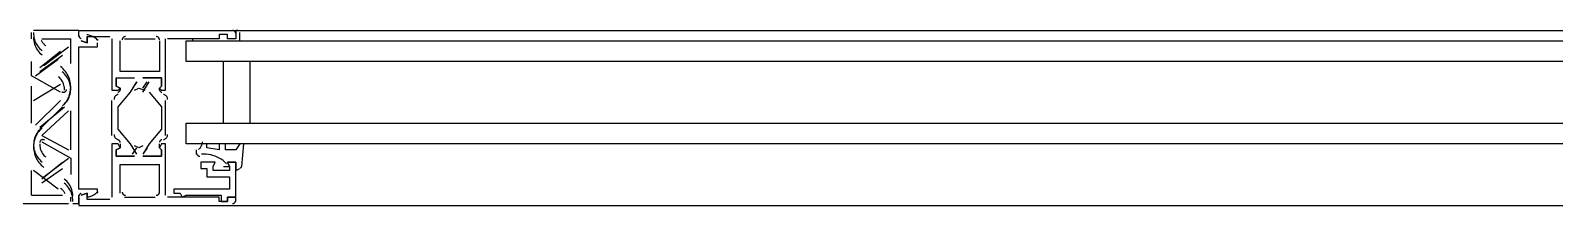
# Model space of a CAD drawing. Header units: millimetres. Extents: x 7649 to 34105, y 3983 to 25377.
# Drawn here: x 31140 to 31530.9, y 20700.6 to 20745.6 of the extents above; entities that cross this region are included whole.
import ezdxf

# ---------------------------------------------------------------- set-up
doc = ezdxf.new("R2010")
doc.units = ezdxf.units.MM

msp = doc.modelspace()

# ---------------------------------------------------------------- linework, layer by layer
at = {"layer": 'GEOMETRY', "color": 7}
for p, q in [((31140.22361, 20743.50972), (31140.22361, 20745.09722)), ((31152.39444, 20745.62639), (31140.75278, 20745.62639)), ((31140.75278, 20743.77431), (31140.76964, 20743.34144)), ((31140.75854, 20745.08559), (31140.75643, 20744.63037)), ((31140.75643, 20744.63037), (31140.79113, 20744.18032)), ((31140.79113, 20744.18032), (31140.86171, 20743.73743)), ((31140.86171, 20743.73743), (31140.96724, 20743.30366)), ((31142.86944, 20743.50972), (31150.27778, 20743.50972)), ((31150.27778, 20737.15972), (31150.27778, 20743.50972)), ((31152.39444, 20744.03889), (31152.39444, 20745.62639)), ((31152.39444, 20744.03889), (31152.39444, 20745.62639)), ((31152.39444, 20745.62639), (31191.55278, 20745.62639)), ((31152.39444, 20744.30347), (31152.39939, 20744.2147)), ((31152.39444, 20744.30347), (31152.39939, 20744.2147)), ((31152.39939, 20744.2147), (31152.41392, 20744.1284)), ((31152.39939, 20744.2147), (31152.41392, 20744.1284)), ((31152.41392, 20744.1284), (31152.43757, 20744.0452)), ((31152.41392, 20744.1284), (31152.43757, 20744.0452)), ((31152.43757, 20744.0452), (31152.46985, 20743.9657)), ((31152.43757, 20744.0452), (31152.46985, 20743.9657)), ((31152.46985, 20743.9657), (31152.51031, 20743.89052)), ((31152.46985, 20743.9657), (31152.51031, 20743.89052)), ((31152.51031, 20743.89052), (31152.55846, 20743.82028)), ((31152.51031, 20743.89052), (31152.55846, 20743.82028)), ((31152.55846, 20743.82028), (31152.61385, 20743.75558)), ((31152.55846, 20743.82028), (31152.61385, 20743.75558)), ((31152.61385, 20743.75558), (31152.67599, 20743.69704)), ((31152.61385, 20743.75558), (31152.67599, 20743.69704)), ((31152.67599, 20743.69704), (31152.74442, 20743.64528)), ((31152.67599, 20743.69704), (31152.74442, 20743.64528)), ((31152.74442, 20743.64528), (31152.81867, 20743.60091)), ((31152.74442, 20743.64528), (31152.81867, 20743.60091)), ((31152.81867, 20743.60091), (31152.89826, 20743.56453)), ((31152.81867, 20743.60091), (31152.89826, 20743.56453)), ((31152.89826, 20743.56453), (31152.98273, 20743.53677)), ((31152.89826, 20743.56453), (31152.98273, 20743.53677)), ((31154.6666, 20744.47763), (31154.39152, 20744.52265)), ((31154.51111, 20742.45139), (31154.51111, 20744.03889)), ((31154.51111, 20744.03889), (31160.33194, 20744.03889)), ((31154.51111, 20744.03889), (31154.51111, 20742.45139)), ((31154.93772, 20744.41769), (31154.6666, 20744.47763)), ((31155.20432, 20744.34312), (31154.93772, 20744.41769)), ((31155.46583, 20744.2542), (31155.20432, 20744.34312)), ((31155.7217, 20744.1512), (31155.46583, 20744.2542)), ((31155.97135, 20744.03442), (31155.7217, 20744.1512)), ((31156.21423, 20743.90414), (31155.97135, 20744.03442)), ((31156.44977, 20743.76063), (31156.21423, 20743.90414)), ((31156.67741, 20743.60419), (31156.44977, 20743.76063)), ((31156.89659, 20743.43509), (31156.67741, 20743.60419)), ((31160.86111, 20743.50972), (31160.86111, 20730.28056)), ((31163.56932, 20743.5541), (31163.5353, 20743.45615)), ((31163.61531, 20743.64576), (31163.56932, 20743.5541)), ((31163.67233, 20743.73018), (31163.61531, 20743.64576)), ((31163.73943, 20743.80641), (31163.67233, 20743.73018)), ((31163.81566, 20743.8735), (31163.73943, 20743.80641)), ((31163.90007, 20743.93052), (31163.81566, 20743.8735)), ((31163.99173, 20743.97651), (31163.90007, 20743.93052)), ((31164.08968, 20744.01054), (31163.99173, 20743.97651)), ((31164.03611, 20743.50972), (31171.97361, 20743.50972)), ((31164.19299, 20744.03164), (31164.08968, 20744.01054)), ((31164.30069, 20744.03889), (31164.19299, 20744.03164)), ((31172.3459, 20744.03164), (31172.23819, 20744.03889)), ((31172.44921, 20744.01054), (31172.3459, 20744.03164)), ((31172.54716, 20743.97651), (31172.44921, 20744.01054)), ((31172.63882, 20743.93052), (31172.54716, 20743.97651)), ((31172.72323, 20743.8735), (31172.63882, 20743.93052)), ((31172.79946, 20743.80641), (31172.72323, 20743.8735)), ((31172.86656, 20743.73018), (31172.79946, 20743.80641)), ((31172.92357, 20743.64576), (31172.86656, 20743.73018)), ((31172.96957, 20743.5541), (31172.92357, 20743.64576)), ((31173.00359, 20743.45615), (31172.96957, 20743.5541)), ((31174.61944, 20730.28056), (31174.61944, 20743.50972)), ((31188.37778, 20743.50972), (31175.14861, 20743.50972)), ((31181.49861, 20743.50972), (31181.49861, 20742.98056)), ((31188.37778, 20743.50972), (31181.49861, 20743.50972)), ((31190.49444, 20744.56806), (31188.37778, 20744.56806)), ((31188.37778, 20744.56806), (31188.37778, 20743.50972)), ((31190.49444, 20744.56806), (31188.37778, 20744.56806)), ((31188.37778, 20744.56806), (31188.37778, 20743.50972)), ((31190.49444, 20743.50972), (31190.49444, 20744.56806)), ((31190.49444, 20743.50972), (31190.49444, 20744.56806)), ((31192.61111, 20743.50972), (31190.49444, 20743.50972)), ((31192.61111, 20743.50972), (31190.49444, 20743.50972)), ((31191.55278, 20745.62639), (31869.94444, 20745.62639)), ((31191.92507, 20745.61914), (31191.81736, 20745.62639)), ((31192.02837, 20745.59804), (31191.92507, 20745.61914)), ((31192.12633, 20745.56401), (31192.02837, 20745.59804)), ((31192.21798, 20745.51802), (31192.12633, 20745.56401)), ((31192.3024, 20745.461), (31192.21798, 20745.51802)), ((31192.37863, 20745.39391), (31192.3024, 20745.461)), ((31192.44572, 20745.31768), (31192.37863, 20745.39391)), ((31192.50274, 20745.23326), (31192.44572, 20745.31768)), ((31192.54873, 20745.1416), (31192.50274, 20745.23326)), ((31192.58276, 20745.04365), (31192.54873, 20745.1416)), ((31192.60387, 20744.94035), (31192.58276, 20745.04365)), ((31192.61111, 20744.83264), (31192.60387, 20744.94035)), ((31193.14028, 20745.62639), (31192.61111, 20745.62639)), ((31192.61111, 20745.62639), (31192.61111, 20743.50972)), ((31192.61111, 20745.62639), (31869.41528, 20745.62639)), ((31192.61111, 20744.56806), (31192.61111, 20743.50972)), ((31193.66944, 20742.98056), (31193.66944, 20745.09722)), ((31140.76964, 20743.34144), (31140.81965, 20742.91446)), ((31140.81965, 20742.91446), (31140.90198, 20742.49508)), ((31140.90198, 20742.49508), (31141.01577, 20742.085)), ((31140.96724, 20743.30366), (31141.10679, 20742.88102)), ((31141.01577, 20742.085), (31141.16018, 20741.6859)), ((31141.10679, 20742.88102), (31141.27942, 20742.47149)), ((31141.16018, 20741.6859), (31141.33437, 20741.2995)), ((31141.27942, 20742.47149), (31141.48421, 20742.07705)), ((31141.33437, 20741.2995), (31141.53748, 20740.92748)), ((31141.48421, 20742.07705), (31141.72022, 20741.6997)), ((31141.53748, 20740.92748), (31141.76868, 20740.57156)), ((31141.72022, 20741.6997), (31141.98652, 20741.34141)), ((31141.76868, 20740.57156), (31142.02711, 20740.23343)), ((31141.98652, 20741.34141), (31142.28217, 20741.00417)), ((31142.02711, 20740.23343), (31142.31194, 20739.91479)), ((31142.28217, 20741.00417), (31142.60625, 20740.68997)), ((31142.31194, 20739.91479), (31142.62231, 20739.61734)), ((31142.34028, 20736.10139), (31147.63194, 20740.33472)), ((31142.60625, 20740.68997), (31142.95782, 20740.40079)), ((31142.62231, 20739.61734), (31142.95739, 20739.34278)), ((31142.73709, 20743.10283), (31142.80819, 20742.96311)), ((31142.80819, 20742.96311), (31142.8846, 20742.82657)), ((31142.8846, 20742.82657), (31142.96621, 20742.69335)), ((31142.96621, 20742.69335), (31143.05289, 20742.5636)), ((31143.05289, 20742.5636), (31143.14453, 20742.43745)), ((31143.14453, 20742.43745), (31143.24102, 20742.31504)), ((31143.24102, 20742.31504), (31143.34224, 20742.19651)), ((31143.34224, 20742.19651), (31143.44808, 20742.08201)), ((31143.39861, 20736.63056), (31149.74861, 20741.39306)), ((31143.44808, 20742.08201), (31143.55842, 20741.97167)), ((31143.55842, 20741.97167), (31143.67315, 20741.86563)), ((31143.67315, 20741.86563), (31143.79215, 20741.76404)), ((31143.79215, 20741.76404), (31143.91531, 20741.66703)), ((31152.39444, 20704.88056), (31152.39444, 20741.39306)), ((31152.39444, 20741.39306), (31157.15694, 20741.39306)), ((31152.92361, 20742.98056), (31154.51111, 20742.45139)), ((31154.51111, 20742.45139), (31152.92361, 20742.98056)), ((31157.10675, 20743.25361), (31156.89659, 20743.43509)), ((31157.30731, 20743.06004), (31157.10675, 20743.25361)), ((31157.15694, 20741.39306), (31157.15694, 20742.45139)), ((31162.97778, 20735.04306), (31162.97778, 20742.98056)), ((31163.51419, 20743.35285), (31163.50694, 20743.24514)), ((31163.5353, 20743.45615), (31163.51419, 20743.35285)), ((31173.0247, 20743.35285), (31173.00359, 20743.45615)), ((31173.03194, 20743.24514), (31173.0247, 20743.35285)), ((31173.03194, 20742.98056), (31173.03194, 20735.04306)), ((31181.49861, 20742.98056), (31193.66944, 20742.98056)), ((31140.22361, 20733.98472), (31140.22361, 20737.68889)), ((31141.28194, 20733.98472), (31147.10278, 20738.21806)), ((31142.34028, 20735.04306), (31148.16111, 20739.27639)), ((31147.99985, 20736.06893), (31147.65274, 20736.35031)), ((31148.32537, 20735.76656), (31147.99985, 20736.06893)), ((31148.62854, 20735.44448), (31148.32537, 20735.76656)), ((31189.43611, 20721.81389), (31189.43611, 20737.68889)), ((31196.31528, 20721.81389), (31196.31528, 20737.68889)), ((31147.63194, 20729.75139), (31140.22361, 20733.98472)), ((31140.75278, 20727.63472), (31147.63194, 20731.86806)), ((31147.37279, 20733.49845), (31147.11556, 20733.71051)), ((31147.60929, 20733.2677), (31147.37279, 20733.49845)), ((31147.82436, 20733.01979), (31147.60929, 20733.2677)), ((31148.01731, 20732.75627), (31147.82436, 20733.01979)), ((31148.18744, 20732.47866), (31148.01731, 20732.75627)), ((31148.38978, 20734.71839), (31148.07317, 20734.97667)), ((31148.33405, 20732.1885), (31148.18744, 20732.47866)), ((31148.45645, 20731.88732), (31148.33405, 20732.1885)), ((31148.68462, 20734.43953), (31148.38978, 20734.71839)), ((31148.55392, 20731.57666), (31148.45645, 20731.88732)), ((31148.90863, 20735.10399), (31148.62854, 20735.44448)), ((31148.95692, 20734.1415), (31148.68462, 20734.43953)), ((31149.1649, 20734.74637), (31148.90863, 20735.10399)), ((31149.20596, 20733.8257), (31148.95692, 20734.1415)), ((31149.39661, 20734.3729), (31149.1649, 20734.74637)), ((31149.43097, 20733.49355), (31149.20596, 20733.8257)), ((31149.60301, 20733.98487), (31149.39661, 20734.3729)), ((31149.63121, 20733.14647), (31149.43097, 20733.49355)), ((31149.78337, 20733.58358), (31149.60301, 20733.98487)), ((31149.80593, 20732.78586), (31149.63121, 20733.14647)), ((31149.93695, 20733.1703), (31149.78337, 20733.58358)), ((31149.95438, 20732.41315), (31149.80593, 20732.78586)), ((31150.063, 20732.74632), (31149.93695, 20733.1703)), ((31150.07581, 20732.02974), (31149.95438, 20732.41315)), ((31150.16079, 20732.31293), (31150.063, 20732.74632)), ((31150.16947, 20731.63705), (31150.07581, 20732.02974)), ((31150.22958, 20731.87141), (31150.16079, 20732.31293)), ((31150.2443, 20731.73893), (31150.22958, 20731.87141)), ((31161.91944, 20733.45556), (31161.91944, 20731.33889)), ((31161.91944, 20731.33889), (31161.91944, 20733.45556)), ((31161.91944, 20733.45556), (31166.68194, 20733.45556)), ((31161.91944, 20733.45556), (31166.68194, 20733.45556)), ((31173.03194, 20735.04306), (31162.97778, 20735.04306)), ((31165.62361, 20729.75139), (31167.21111, 20732.39722)), ((31167.21111, 20732.39722), (31166.15278, 20730.80972)), ((31173.56111, 20733.45556), (31168.79861, 20733.45556)), ((31168.79861, 20733.45556), (31173.56111, 20733.45556)), ((31168.79861, 20729.75139), (31170.38611, 20732.39722)), ((31168.79861, 20730.80972), (31169.85694, 20732.39722)), ((31173.56111, 20731.33889), (31173.56111, 20733.45556)), ((31173.56111, 20733.45556), (31173.56111, 20731.33889)), ((31140.22361, 20721.81389), (31140.22361, 20731.33889)), ((31148.02884, 20729.85772), (31148.08917, 20729.82625)), ((31148.08917, 20729.82625), (31148.15139, 20729.80028)), ((31148.15139, 20729.80028), (31148.21513, 20729.77981)), ((31148.21513, 20729.77981), (31148.28004, 20729.76486)), ((31148.28004, 20729.76486), (31148.34576, 20729.75542)), ((31148.34576, 20729.75542), (31148.41194, 20729.75151)), ((31148.41194, 20729.75151), (31148.47821, 20729.75313)), ((31148.47821, 20729.75313), (31148.54422, 20729.76028)), ((31148.54422, 20729.76028), (31148.60961, 20729.77298)), ((31148.62579, 20731.25805), (31148.55392, 20731.57666)), ((31148.60961, 20729.77298), (31148.67402, 20729.79122)), ((31148.67134, 20730.93303), (31148.62579, 20731.25805)), ((31148.68988, 20730.60313), (31148.67134, 20730.93303)), ((31148.67402, 20729.79122), (31148.7371, 20729.81502)), ((31148.68072, 20730.26988), (31148.68988, 20730.60313)), ((31148.7371, 20729.81502), (31148.79849, 20729.84438)), ((31148.79849, 20729.84438), (31148.85714, 20729.87888)), ((31148.85714, 20729.87888), (31148.91213, 20729.91789)), ((31148.91213, 20729.91789), (31148.96325, 20729.96111)), ((31148.96325, 20729.96111), (31149.01033, 20730.00824)), ((31149.01033, 20730.00824), (31149.05315, 20730.05898)), ((31149.05315, 20730.05898), (31149.09152, 20730.11304)), ((31149.09152, 20730.11304), (31149.12526, 20730.1701)), ((31149.12526, 20730.1701), (31149.15416, 20730.22988)), ((31149.15416, 20730.22988), (31149.17804, 20730.29206)), ((31149.17804, 20730.29206), (31149.19668, 20730.35636)), ((31149.19668, 20730.35636), (31149.20992, 20730.42247)), ((31149.20992, 20730.42247), (31149.21753, 20730.49008)), ((31149.37401, 20727.73673), (31149.55804, 20728.07372)), ((31149.51779, 20727.74014), (31149.70768, 20728.09354)), ((31149.55804, 20728.07372), (31149.72222, 20728.42082)), ((31149.70768, 20728.09354), (31149.87139, 20728.45928)), ((31149.72222, 20728.42082), (31149.86609, 20728.77714)), ((31149.86609, 20728.77714), (31149.98921, 20729.14182)), ((31149.87139, 20728.45928), (31150.00834, 20728.83585)), ((31149.98921, 20729.14182), (31150.09112, 20729.51398)), ((31150.00834, 20728.83585), (31150.11791, 20729.22179)), ((31150.09112, 20729.51398), (31150.1714, 20729.89273)), ((31150.11791, 20729.22179), (31150.19951, 20729.6156)), ((31150.23462, 20731.23649), (31150.16947, 20731.63705)), ((31150.1714, 20729.89273), (31150.22958, 20730.2772)), ((31150.19951, 20729.6156), (31150.25255, 20730.01581)), ((31150.22958, 20730.2772), (31150.2443, 20730.40968)), ((31150.2705, 20730.82948), (31150.23462, 20731.23649)), ((31150.25635, 20731.60625), (31150.2443, 20731.73893)), ((31150.2443, 20730.40968), (31150.25635, 20730.54236)), ((31150.25255, 20730.01581), (31150.27641, 20730.42093)), ((31150.26573, 20731.47341), (31150.25635, 20731.60625)), ((31150.25635, 20730.54236), (31150.26573, 20730.67521)), ((31150.27242, 20731.34044), (31150.26573, 20731.47341)), ((31150.26573, 20730.67521), (31150.27242, 20730.80817)), ((31150.27641, 20730.42093), (31150.2705, 20730.82948)), ((31150.27644, 20731.20739), (31150.27242, 20731.34044)), ((31150.27242, 20730.80817), (31150.27644, 20730.94122)), ((31150.27778, 20731.07431), (31150.27644, 20731.20739)), ((31150.27644, 20730.94122), (31150.27778, 20731.07431)), ((31160.86111, 20730.28056), (31162.44861, 20730.28056)), ((31161.39962, 20728.0569), (31161.39028, 20727.89931)), ((31161.427, 20728.20951), (31161.39962, 20728.0569)), ((31161.47141, 20728.35595), (31161.427, 20728.20951)), ((31161.53188, 20728.49503), (31161.47141, 20728.35595)), ((31161.60742, 20728.62556), (31161.53188, 20728.49503)), ((31161.69703, 20728.74638), (31161.60742, 20728.62556)), ((31161.79974, 20728.85627), (31161.69703, 20728.74638)), ((31161.91454, 20728.95408), (31161.79974, 20728.85627)), ((31162.04047, 20729.0386), (31161.91454, 20728.95408)), ((31161.91944, 20731.33889), (31162.97778, 20730.80972)), ((31162.97778, 20730.80972), (31161.91944, 20731.33889)), ((31162.17651, 20729.10865), (31162.04047, 20729.0386)), ((31162.3217, 20729.16305), (31162.17651, 20729.10865)), ((31162.47504, 20729.20061), (31162.3217, 20729.16305)), ((31162.32692, 20729.76436), (31162.40549, 20729.78289)), ((31162.40549, 20729.78289), (31162.48081, 20729.80892)), ((31162.44861, 20730.28056), (31162.97778, 20730.80972)), ((31162.44861, 20726.04722), (31165.62361, 20729.75139)), ((31162.48081, 20729.80892), (31162.55244, 20729.84202)), ((31162.55244, 20729.84202), (31162.61998, 20729.88179)), ((31162.61998, 20729.88179), (31162.68299, 20729.92782)), ((31162.68299, 20729.92782), (31162.74108, 20729.97969)), ((31162.74108, 20729.97969), (31162.79381, 20730.03699)), ((31162.79381, 20730.03699), (31162.84078, 20730.09932)), ((31162.84078, 20730.09932), (31162.88155, 20730.16625)), ((31162.88155, 20730.16625), (31162.91573, 20730.23738)), ((31162.91573, 20730.23738), (31162.94288, 20730.3123)), ((31162.94288, 20730.3123), (31162.96259, 20730.39059)), ((31162.97778, 20730.80972), (31162.97778, 20730.28056)), ((31166.68194, 20730.28056), (31167.74028, 20730.80972)), ((31167.74028, 20730.80972), (31169.32778, 20730.28056)), ((31170.38611, 20729.75139), (31173.56111, 20726.04722)), ((31173.03194, 20730.80972), (31173.56111, 20731.33889)), ((31173.56111, 20731.33889), (31173.03194, 20730.80972)), ((31173.03194, 20730.28056), (31173.03194, 20730.80972)), ((31173.03194, 20730.80972), (31173.56111, 20730.28056)), ((31173.04029, 20730.43033), (31173.05688, 20730.34764)), ((31173.05688, 20730.34764), (31173.08173, 20730.26831)), ((31173.08173, 20730.26831), (31173.11437, 20730.1928)), ((31173.11437, 20730.1928), (31173.15435, 20730.1216)), ((31173.15435, 20730.1216), (31173.2012, 20730.05518)), ((31173.2012, 20730.05518), (31173.25446, 20729.99403)), ((31173.25446, 20729.99403), (31173.31367, 20729.93861)), ((31173.31367, 20729.93861), (31173.37836, 20729.88941)), ((31173.37836, 20729.88941), (31173.44809, 20729.84691)), ((31173.44809, 20729.84691), (31173.52238, 20729.81158)), ((31173.52238, 20729.81158), (31173.60077, 20729.7839)), ((31173.56111, 20730.28056), (31174.61944, 20730.28056)), ((31173.60077, 20729.7839), (31173.6828, 20729.76436)), ((31174.21719, 20729.16305), (31174.06385, 20729.20061)), ((31174.36237, 20729.10865), (31174.21719, 20729.16305)), ((31174.49842, 20729.0386), (31174.36237, 20729.10865)), ((31174.62434, 20728.95408), (31174.49842, 20729.0386)), ((31174.73915, 20728.85627), (31174.62434, 20728.95408)), ((31174.84186, 20728.74638), (31174.73915, 20728.85627)), ((31174.93147, 20728.62556), (31174.84186, 20728.74638)), ((31175.00701, 20728.49503), (31174.93147, 20728.62556)), ((31175.06748, 20728.35595), (31175.00701, 20728.49503)), ((31175.11189, 20728.20951), (31175.06748, 20728.35595)), ((31175.13927, 20728.0569), (31175.11189, 20728.20951)), ((31175.14861, 20727.89931), (31175.13927, 20728.0569)), ((31141.28194, 20721.28472), (31147.63194, 20727.63472)), ((31142.34028, 20720.22639), (31148.16111, 20726.04722)), ((31142.34028, 20720.75556), (31148.69028, 20726.04722)), ((31142.86944, 20718.63889), (31149.74861, 20724.98889)), ((31148.17159, 20726.23415), (31148.44821, 20726.50743)), ((31148.44821, 20726.50743), (31148.70722, 20726.7952)), ((31148.50858, 20726.47941), (31148.79713, 20726.76869)), ((31148.70722, 20726.7952), (31148.94815, 20727.09659)), ((31148.79713, 20726.76869), (31149.06192, 20727.07623)), ((31148.94815, 20727.09659), (31149.17056, 20727.41073)), ((31149.06192, 20727.07623), (31149.30234, 20727.40054)), ((31149.17056, 20727.41073), (31149.37401, 20727.73673)), ((31149.30234, 20727.40054), (31149.51779, 20727.74014)), ((31150.27778, 20714.93472), (31150.27778, 20724.98889)), ((31160.86111, 20718.63889), (31160.86111, 20727.63472)), ((31162.44861, 20720.22639), (31162.44861, 20726.04722)), ((31173.56111, 20726.04722), (31173.56111, 20720.22639)), ((31174.61944, 20718.63889), (31174.61944, 20727.63472)), ((31142.23342, 20720.03409), (31141.96863, 20719.72655)), ((31142.52198, 20720.32337), (31142.23342, 20720.03409)), ((31142.58234, 20720.29535), (31142.32334, 20720.00758)), ((31142.85897, 20720.56863), (31142.58234, 20720.29535)), ((31165.62361, 20716.52222), (31162.44861, 20720.22639)), ((31173.56111, 20720.22639), (31170.38611, 20716.52222)), ((31140.77801, 20716.78697), (31140.75415, 20716.38185)), ((31140.75415, 20716.38185), (31140.76006, 20715.9733)), ((31140.76483, 20716.12757), (31140.75813, 20715.99461)), ((31140.7742, 20716.26042), (31140.76483, 20716.12757)), ((31140.78625, 20716.3931), (31140.7742, 20716.26042)), ((31140.83104, 20717.18718), (31140.77801, 20716.78697)), ((31140.80098, 20716.52558), (31140.78625, 20716.3931)), ((31140.85916, 20716.91005), (31140.80098, 20716.52558)), ((31140.91265, 20717.58099), (31140.83104, 20717.18718)), ((31140.93943, 20717.2888), (31140.85916, 20716.91005)), ((31141.02222, 20717.96693), (31140.91265, 20717.58099)), ((31141.04135, 20717.66095), (31140.93943, 20717.2888)), ((31141.15916, 20718.3435), (31141.02222, 20717.96693)), ((31141.16447, 20718.02563), (31141.04135, 20717.66095)), ((31141.32288, 20718.70923), (31141.15916, 20718.3435)), ((31141.30834, 20718.38196), (31141.16447, 20718.02563)), ((31141.47251, 20718.72906), (31141.30834, 20718.38196)), ((31141.51276, 20719.06264), (31141.32288, 20718.70923)), ((31141.65655, 20719.06605), (31141.47251, 20718.72906)), ((31141.72821, 20719.40224), (31141.51276, 20719.06264)), ((31141.86, 20719.39205), (31141.65655, 20719.06605)), ((31141.96863, 20719.72655), (31141.72821, 20719.40224)), ((31142.08241, 20719.70618), (31141.86, 20719.39205)), ((31142.32334, 20720.00758), (31142.08241, 20719.70618)), ((31142.34983, 20716.5329), (31142.34067, 20716.19965)), ((31142.34067, 20716.19965), (31142.35922, 20715.86975)), ((31142.34981, 20716.90948), (31142.34219, 20716.84186)), ((31142.36304, 20716.97559), (31142.34981, 20716.90948)), ((31142.38169, 20717.03988), (31142.36304, 20716.97559)), ((31142.40556, 20717.10207), (31142.38169, 20717.03988)), ((31142.43446, 20717.16184), (31142.40556, 20717.10207)), ((31142.4682, 20717.21891), (31142.43446, 20717.16184)), ((31142.50658, 20717.27296), (31142.4682, 20717.21891)), ((31142.5494, 20717.3237), (31142.50658, 20717.27296)), ((31142.59647, 20717.37084), (31142.5494, 20717.3237)), ((31142.64759, 20717.41406), (31142.59647, 20717.37084)), ((31142.70258, 20717.45307), (31142.64759, 20717.41406)), ((31142.76124, 20717.48757), (31142.70258, 20717.45307)), ((31142.82262, 20717.51693), (31142.76124, 20717.48757)), ((31142.8857, 20717.54072), (31142.82262, 20717.51693)), ((31142.86944, 20718.63889), (31149.74861, 20714.93472)), ((31142.86944, 20717.05139), (31150.27778, 20712.81806)), ((31142.95011, 20717.55897), (31142.8857, 20717.54072)), ((31143.0155, 20717.57166), (31142.95011, 20717.55897)), ((31143.08151, 20717.57882), (31143.0155, 20717.57166)), ((31143.14778, 20717.58044), (31143.08151, 20717.57882)), ((31143.21396, 20717.57652), (31143.14778, 20717.58044)), ((31143.27968, 20717.56709), (31143.21396, 20717.57652)), ((31143.34459, 20717.55213), (31143.27968, 20717.56709)), ((31143.40833, 20717.53167), (31143.34459, 20717.55213)), ((31143.47055, 20717.50569), (31143.40833, 20717.53167)), ((31143.53088, 20717.47422), (31143.47055, 20717.50569)), ((31162.44861, 20716.52222), (31160.86111, 20716.52222)), ((31160.86111, 20716.52222), (31160.86111, 20702.76389)), ((31161.39028, 20718.90347), (31161.39962, 20718.74588)), ((31161.39962, 20718.74588), (31161.427, 20718.59327)), ((31161.427, 20718.59327), (31161.47141, 20718.44683)), ((31161.47141, 20718.44683), (31161.53188, 20718.30775)), ((31161.53188, 20718.30775), (31161.60742, 20718.17721)), ((31161.60742, 20718.17721), (31161.69703, 20718.0564)), ((31161.69703, 20718.0564), (31161.79974, 20717.9465)), ((31161.79974, 20717.9465), (31161.91454, 20717.8487)), ((31161.91454, 20717.8487), (31162.04047, 20717.76418)), ((31162.04047, 20717.76418), (31162.17651, 20717.69413)), ((31162.17651, 20717.69413), (31162.3217, 20717.63973)), ((31162.3217, 20717.63973), (31162.47504, 20717.60217)), ((31162.41037, 20717.54762), (31162.32692, 20717.56759)), ((31162.49002, 20717.51926), (31162.41037, 20717.54762)), ((31162.97778, 20715.46389), (31162.44861, 20716.52222)), ((31162.56539, 20717.483), (31162.49002, 20717.51926)), ((31162.63599, 20717.43936), (31162.56539, 20717.483)), ((31162.70134, 20717.38884), (31162.63599, 20717.43936)), ((31162.76097, 20717.33195), (31162.70134, 20717.38884)), ((31162.81439, 20717.26919), (31162.76097, 20717.33195)), ((31162.86113, 20717.20108), (31162.81439, 20717.26919)), ((31162.90071, 20717.12813), (31162.86113, 20717.20108)), ((31162.93264, 20717.05083), (31162.90071, 20717.12813)), ((31162.95645, 20716.9697), (31162.93264, 20717.05083)), ((31162.97165, 20716.88525), (31162.95645, 20716.9697)), ((31162.97778, 20716.52222), (31162.97778, 20715.46389)), ((31167.21111, 20713.87639), (31165.62361, 20716.52222)), ((31170.38611, 20716.52222), (31168.79861, 20713.87639)), ((31173.03194, 20715.46389), (31173.03194, 20716.52222)), ((31173.56111, 20716.52222), (31173.03194, 20715.46389)), ((31173.07144, 20717.03412), (31173.05056, 20716.95767)), ((31173.09944, 20717.1072), (31173.07144, 20717.03412)), ((31173.13416, 20717.17652), (31173.09944, 20717.1072)), ((31173.1752, 20717.2417), (31173.13416, 20717.17652)), ((31173.22215, 20717.30234), (31173.1752, 20717.2417)), ((31173.27461, 20717.35807), (31173.22215, 20717.30234)), ((31173.33219, 20717.4085), (31173.27461, 20717.35807)), ((31173.39448, 20717.45324), (31173.33219, 20717.4085)), ((31173.46109, 20717.4919), (31173.39448, 20717.45324)), ((31173.53162, 20717.5241), (31173.46109, 20717.4919)), ((31173.60565, 20717.54946), (31173.53162, 20717.5241)), ((31174.61944, 20716.52222), (31173.56111, 20716.52222)), ((31173.6828, 20717.56759), (31173.60565, 20717.54946)), ((31174.06385, 20717.60217), (31174.21719, 20717.63973)), ((31174.21719, 20717.63973), (31174.36237, 20717.69413)), ((31174.36237, 20717.69413), (31174.49842, 20717.76418)), ((31174.49842, 20717.76418), (31174.62434, 20717.8487)), ((31174.61944, 20703.29306), (31174.61944, 20716.52222)), ((31174.62434, 20717.8487), (31174.73915, 20717.9465)), ((31174.73915, 20717.9465), (31174.84186, 20718.0564)), ((31174.84186, 20718.0564), (31174.93147, 20718.17721)), ((31174.93147, 20718.17721), (31175.00701, 20718.30775)), ((31175.00701, 20718.30775), (31175.06748, 20718.44683)), ((31175.06748, 20718.44683), (31175.11189, 20718.59327)), ((31175.11189, 20718.59327), (31175.13927, 20718.74588)), ((31175.13927, 20718.74588), (31175.14861, 20718.90347)), ((31185.20278, 20716.52222), (31183.61528, 20716.52222)), ((31183.86425, 20716.06999), (31183.94095, 20716.24678)), ((31183.94095, 20716.24678), (31184.0059, 20716.42865)), ((31184.0059, 20716.42865), (31184.05879, 20716.61503)), ((31184.05879, 20716.61503), (31184.09931, 20716.80535)), ((31184.09931, 20716.80535), (31184.12714, 20716.99906)), ((31185.20278, 20715.46389), (31185.20278, 20716.52222)), ((31189.96528, 20716.52222), (31188.37778, 20716.52222)), ((31188.37778, 20716.52222), (31188.37778, 20714.93472)), ((31189.96528, 20714.93472), (31189.96528, 20716.52222)), ((31193.66944, 20716.52222), (31192.61111, 20714.93472)), ((31194.72778, 20716.52222), (31193.66944, 20716.52222)), ((31194.19861, 20710.70139), (31194.72778, 20716.52222)), ((31140.75412, 20715.86156), (31140.75278, 20715.72847)), ((31140.75278, 20715.72847), (31140.75412, 20715.59538)), ((31140.75813, 20715.99461), (31140.75412, 20715.86156)), ((31140.75412, 20715.59538), (31140.75813, 20715.46234)), ((31140.75813, 20715.46234), (31140.76483, 20715.32937)), ((31140.76006, 20715.9733), (31140.79594, 20715.56629)), ((31140.76483, 20715.32937), (31140.7742, 20715.19653)), ((31140.7742, 20715.19653), (31140.78625, 20715.06385)), ((31140.78625, 20715.06385), (31140.80098, 20714.93137)), ((31140.79594, 20715.56629), (31140.86108, 20715.16573)), ((31140.80098, 20714.93137), (31140.86977, 20714.48985)), ((31140.86108, 20715.16573), (31140.95475, 20714.77304)), ((31140.86977, 20714.48985), (31140.96756, 20714.05646)), ((31140.95475, 20714.77304), (31141.07618, 20714.38963)), ((31140.96756, 20714.05646), (31141.09361, 20713.63248)), ((31141.07618, 20714.38963), (31141.22463, 20714.01692)), ((31141.09361, 20713.63248), (31141.24719, 20713.2192)), ((31141.22463, 20714.01692), (31141.39934, 20713.65631)), ((31141.24719, 20713.2192), (31141.42755, 20712.8179)), ((31141.39934, 20713.65631), (31141.59958, 20713.30923)), ((31141.42755, 20712.8179), (31141.63395, 20712.42988)), ((31141.59958, 20713.30923), (31141.8246, 20712.97708)), ((31141.63395, 20712.42988), (31141.86566, 20712.05641)), ((31141.8246, 20712.97708), (31142.07363, 20712.66128)), ((31142.07363, 20712.66128), (31142.34594, 20712.36324)), ((31142.34594, 20712.36324), (31142.64078, 20712.08438)), ((31142.35922, 20715.86975), (31142.40477, 20715.54473)), ((31142.40477, 20715.54473), (31142.47663, 20715.22612)), ((31142.47663, 20715.22612), (31142.57411, 20714.91546)), ((31142.57411, 20714.91546), (31142.6965, 20714.61428)), ((31142.6965, 20714.61428), (31142.84311, 20714.32412)), ((31142.84311, 20714.32412), (31143.01324, 20714.04651)), ((31143.01324, 20714.04651), (31143.20619, 20713.78299)), ((31143.20619, 20713.78299), (31143.42127, 20713.53508)), ((31143.39861, 20708.05556), (31149.74861, 20712.81806)), ((31143.42127, 20713.53508), (31143.65777, 20713.30433)), ((31143.65777, 20713.30433), (31143.915, 20713.09226)), ((31150.27778, 20712.81806), (31150.27778, 20708.58472)), ((31162.97778, 20715.46389), (31161.91944, 20714.93472)), ((31161.91944, 20714.93472), (31162.97778, 20715.46389)), ((31161.91944, 20714.93472), (31161.91944, 20713.34722)), ((31161.91944, 20713.34722), (31161.91944, 20714.93472)), ((31161.91944, 20713.34722), (31166.68194, 20713.34722)), ((31166.68194, 20713.34722), (31161.91944, 20713.34722)), ((31166.15278, 20713.87639), (31167.21111, 20715.46389)), ((31167.74028, 20715.46389), (31166.68194, 20715.99306)), ((31168.79861, 20715.99306), (31167.74028, 20715.46389)), ((31169.85694, 20715.46389), (31168.79861, 20713.87639)), ((31168.79861, 20713.34722), (31173.56111, 20713.34722)), ((31173.56111, 20713.34722), (31168.79861, 20713.34722)), ((31173.56111, 20714.93472), (31173.03194, 20715.46389)), ((31173.03194, 20715.46389), (31173.56111, 20714.93472)), ((31173.56111, 20713.34722), (31173.56111, 20714.93472)), ((31173.56111, 20714.93472), (31173.56111, 20713.34722)), ((31182.55694, 20713.87639), (31182.55694, 20714.93472)), ((31182.55694, 20714.14097), (31182.55884, 20714.08613)), ((31182.55884, 20714.08613), (31182.56447, 20714.03189)), ((31182.56447, 20714.03189), (31182.57377, 20713.9784)), ((31182.57377, 20713.9784), (31182.58665, 20713.92585)), ((31182.58665, 20713.92585), (31182.60304, 20713.87441)), ((31182.60304, 20713.87441), (31182.62287, 20713.82426)), ((31182.62287, 20713.82426), (31182.64605, 20713.77557)), ((31182.64605, 20713.77557), (31182.67252, 20713.72851)), ((31182.67252, 20713.72851), (31182.70219, 20713.68327)), ((31182.70219, 20713.68327), (31182.73499, 20713.64001)), ((31182.73499, 20713.64001), (31182.77085, 20713.59892)), ((31182.77085, 20713.59892), (31182.80969, 20713.56015)), ((31182.80969, 20713.56015), (31182.8511, 20713.52416)), ((31182.8511, 20713.52416), (31182.89464, 20713.49131)), ((31182.89464, 20713.49131), (31182.94011, 20713.46166)), ((31182.94011, 20713.46166), (31182.98735, 20713.43526)), ((31182.98735, 20713.43526), (31183.03616, 20713.4122)), ((31183.02483, 20715.02173), (31183.17496, 20715.14726)), ((31183.03616, 20713.4122), (31183.08637, 20713.39252)), ((31183.08637, 20713.39252), (31183.1378, 20713.3763)), ((31183.1378, 20713.3763), (31183.19027, 20713.3636)), ((31183.17496, 20715.14726), (31183.31555, 20715.2818)), ((31183.19027, 20713.3636), (31183.2436, 20713.35447)), ((31183.2436, 20713.35447), (31183.29761, 20713.34899)), ((31183.29761, 20713.34899), (31183.35213, 20713.34722)), ((31183.31555, 20715.2818), (31183.44627, 20715.42479)), ((31183.35213, 20713.34722), (31183.40696, 20713.34922)), ((31183.44627, 20715.42479), (31183.56682, 20715.57567)), ((31183.56682, 20715.57567), (31183.67687, 20715.73387)), ((31183.67687, 20715.73387), (31183.77612, 20715.89883)), ((31183.77612, 20715.89883), (31183.86425, 20716.06999)), ((31184.42756, 20713.8764), (31183.82761, 20713.85576)), ((31185.02339, 20713.85341), (31184.42756, 20713.8764)), ((31185.61293, 20713.78761), (31185.02339, 20713.85341)), ((31188.37778, 20714.93472), (31185.20278, 20715.46389)), ((31186.194, 20713.67984), (31185.61293, 20713.78761)), ((31186.76441, 20713.53093), (31186.194, 20713.67984)), ((31187.32199, 20713.34169), (31186.76441, 20713.53093)), ((31187.86458, 20713.11296), (31187.32199, 20713.34169)), ((31188.38997, 20712.84556), (31187.86458, 20713.11296)), ((31188.89602, 20712.54031), (31188.38997, 20712.84556)), ((31189.38052, 20712.19806), (31188.89602, 20712.54031)), ((31192.61111, 20714.93472), (31189.96528, 20714.93472)), ((31140.22361, 20703.29306), (31140.22361, 20709.64306)), ((31147.10278, 20704.88056), (31140.75278, 20709.64306)), ((31141.86566, 20712.05641), (31142.12192, 20711.69879)), ((31142.12192, 20711.69879), (31142.40201, 20711.35829)), ((31142.40201, 20711.35829), (31142.70519, 20711.03622)), ((31142.64078, 20712.08438), (31142.95739, 20711.82611)), ((31142.70519, 20711.03622), (31143.0307, 20710.73385)), ((31142.86944, 20707.52639), (31148.16111, 20711.75972)), ((31142.86944, 20706.46806), (31148.16111, 20710.17222)), ((31143.0307, 20710.73385), (31143.37782, 20710.45246)), ((31162.97778, 20703.82222), (31162.97778, 20711.23056)), ((31162.97778, 20711.23056), (31173.03194, 20711.23056)), ((31173.03194, 20703.82222), (31173.03194, 20711.23056)), ((31187.31944, 20711.75972), (31183.61528, 20711.75972)), ((31183.61528, 20711.75972), (31183.61528, 20710.17222)), ((31183.61528, 20710.17222), (31185.20278, 20710.17222)), ((31185.20278, 20710.17222), (31185.20278, 20708.05556)), ((31186.79028, 20710.70139), (31187.31944, 20711.75972)), ((31186.79028, 20709.64306), (31186.79028, 20710.70139)), ((31191.02361, 20709.64306), (31186.79028, 20709.64306)), ((31189.84131, 20711.81962), (31189.38052, 20712.19806)), ((31189.43611, 20710.70139), (31191.02361, 20710.70139)), ((31190.27622, 20711.40582), (31189.84131, 20711.81962)), ((31191.02361, 20710.70139), (31190.49444, 20711.75972)), ((31190.49444, 20711.75972), (31192.61111, 20711.75972)), ((31192.61111, 20711.75972), (31190.49444, 20711.75972)), ((31190.49444, 20711.75972), (31191.02361, 20710.70139)), ((31191.02361, 20710.70139), (31191.02361, 20709.64306)), ((31192.61111, 20711.75972), (31192.61111, 20709.64306)), ((31192.61111, 20702.76389), (31192.61111, 20711.75972)), ((31192.61111, 20709.64306), (31193.66944, 20710.17222)), ((31193.78312, 20710.26815), (31193.84001, 20710.30213)), ((31193.84001, 20710.30213), (31193.89342, 20710.34038)), ((31193.89342, 20710.34038), (31193.94315, 20710.38262)), ((31193.94315, 20710.38262), (31193.98904, 20710.42858)), ((31193.98904, 20710.42858), (31194.03088, 20710.47798)), ((31194.03088, 20710.47798), (31194.06852, 20710.53054)), ((31194.06852, 20710.53054), (31194.10175, 20710.58599)), ((31194.10175, 20710.58599), (31194.1304, 20710.64404)), ((31194.1304, 20710.64404), (31194.1543, 20710.70443)), ((31194.1543, 20710.70443), (31194.17325, 20710.76687)), ((31194.17325, 20710.76687), (31194.18707, 20710.83109)), ((31194.18707, 20710.83109), (31194.19559, 20710.89681)), ((31147.76757, 20705.03874), (31147.64442, 20705.13575)), ((31147.88657, 20704.93715), (31147.76757, 20705.03874)), ((31148.0013, 20704.83111), (31147.88657, 20704.93715)), ((31148.11164, 20704.72077), (31148.0013, 20704.83111)), ((31148.21748, 20704.60627), (31148.11164, 20704.72077)), ((31148.3187, 20704.48774), (31148.21748, 20704.60627)), ((31148.41519, 20704.36533), (31148.3187, 20704.48774)), ((31148.95347, 20706.11281), (31148.60191, 20706.40199)), ((31148.93741, 20707.18544), (31148.60234, 20707.46)), ((31149.24778, 20706.88799), (31148.93741, 20707.18544)), ((31149.27755, 20705.79861), (31148.95347, 20706.11281)), ((31149.53261, 20706.56935), (31149.24778, 20706.88799)), ((31149.5732, 20705.46137), (31149.27755, 20705.79861)), ((31149.79104, 20706.23122), (31149.53261, 20706.56935)), ((31149.8395, 20705.10308), (31149.5732, 20705.46137)), ((31150.02224, 20705.87529), (31149.79104, 20706.23122)), ((31150.07551, 20704.72572), (31149.8395, 20705.10308)), ((31150.22535, 20705.50328), (31150.02224, 20705.87529)), ((31150.2803, 20704.33129), (31150.07551, 20704.72572)), ((31150.39954, 20705.11688), (31150.22535, 20705.50328)), ((31150.54395, 20704.71778), (31150.39954, 20705.11688)), ((31150.65774, 20704.30769), (31150.54395, 20704.71778)), ((31157.15694, 20704.88056), (31152.39444, 20704.88056)), ((31157.15694, 20703.82222), (31157.15694, 20704.88056)), ((31191.02361, 20704.88056), (31176.73611, 20704.88056)), ((31176.73611, 20704.88056), (31176.73611, 20703.82222)), ((31185.20278, 20708.05556), (31191.02361, 20708.05556)), ((31191.02361, 20708.05556), (31191.02361, 20704.88056)), ((31138.10694, 20701.17639), (31149.74861, 20701.17639)), ((31140.22361, 20703.29306), (31148.16111, 20703.29306)), ((31148.50683, 20704.23918), (31148.41519, 20704.36533)), ((31148.59352, 20704.10942), (31148.50683, 20704.23918)), ((31148.67512, 20703.97621), (31148.59352, 20704.10942)), ((31148.75153, 20703.83967), (31148.67512, 20703.97621)), ((31148.82263, 20703.69995), (31148.75153, 20703.83967)), ((31150.27778, 20701.70556), (31150.27778, 20702.76389)), ((31150.45293, 20703.92175), (31150.2803, 20704.33129)), ((31150.59248, 20703.49911), (31150.45293, 20703.92175)), ((31150.69801, 20703.06535), (31150.59248, 20703.49911)), ((31150.74007, 20703.88831), (31150.65774, 20704.30769)), ((31150.7686, 20702.62245), (31150.69801, 20703.06535)), ((31150.79008, 20703.46134), (31150.74007, 20703.88831)), ((31150.8033, 20702.1724), (31150.7686, 20702.62245)), ((31150.80694, 20703.02847), (31150.79008, 20703.46134)), ((31150.80118, 20701.71719), (31150.8033, 20702.1724)), ((31150.80694, 20701.17639), (31152.39444, 20701.17639)), ((31152.39444, 20702.76389), (31152.39444, 20703.29306)), ((31152.39939, 20703.11725), (31152.39444, 20703.02847)), ((31152.39939, 20703.11725), (31152.39444, 20703.02847)), ((31152.39444, 20702.76389), (31152.39444, 20700.64722)), ((31152.39444, 20701.17639), (31152.39444, 20702.76389)), ((31152.39444, 20700.64722), (31191.55278, 20700.64722)), ((31152.41392, 20703.20355), (31152.39939, 20703.11725)), ((31152.41392, 20703.20355), (31152.39939, 20703.11725)), ((31152.43757, 20703.28675), (31152.41392, 20703.20355)), ((31152.43757, 20703.28675), (31152.41392, 20703.20355)), ((31152.46985, 20703.36625), (31152.43757, 20703.28675)), ((31152.46985, 20703.36625), (31152.43757, 20703.28675)), ((31152.51031, 20703.44142), (31152.46985, 20703.36625)), ((31152.51031, 20703.44142), (31152.46985, 20703.36625)), ((31152.55846, 20703.51167), (31152.51031, 20703.44142)), ((31152.55846, 20703.51167), (31152.51031, 20703.44142)), ((31152.61385, 20703.57636), (31152.55846, 20703.51167)), ((31152.61385, 20703.57636), (31152.55846, 20703.51167)), ((31152.67599, 20703.6349), (31152.61385, 20703.57636)), ((31152.67599, 20703.6349), (31152.61385, 20703.57636)), ((31152.74442, 20703.68666), (31152.67599, 20703.6349)), ((31152.74442, 20703.68666), (31152.67599, 20703.6349)), ((31152.81867, 20703.73104), (31152.74442, 20703.68666)), ((31152.81867, 20703.73104), (31152.74442, 20703.68666)), ((31152.89826, 20703.76741), (31152.81867, 20703.73104)), ((31152.89826, 20703.76741), (31152.81867, 20703.73104)), ((31152.98273, 20703.79517), (31152.89826, 20703.76741)), ((31152.98273, 20703.79517), (31152.89826, 20703.76741)), ((31154.51111, 20703.82222), (31152.92361, 20703.29306)), ((31152.92361, 20703.29306), (31154.51111, 20703.82222)), ((31154.39152, 20702.8093), (31154.6666, 20702.85432)), ((31154.51111, 20702.23472), (31154.51111, 20703.82222)), ((31154.51111, 20703.82222), (31154.51111, 20702.76389)), ((31160.33194, 20702.23472), (31154.51111, 20702.23472)), ((31154.6666, 20702.85432), (31154.93772, 20702.91426)), ((31154.93772, 20702.91426), (31155.20432, 20702.98883)), ((31155.20432, 20702.98883), (31155.46583, 20703.07775)), ((31155.46583, 20703.07775), (31155.7217, 20703.18074)), ((31155.7217, 20703.18074), (31155.97135, 20703.29752)), ((31155.97135, 20703.29752), (31156.21423, 20703.4278)), ((31156.21423, 20703.4278), (31156.44977, 20703.57131)), ((31156.44977, 20703.57131), (31156.67741, 20703.72776)), ((31156.67741, 20703.72776), (31156.89659, 20703.89686)), ((31156.89659, 20703.89686), (31157.10675, 20704.07834)), ((31157.10675, 20704.07834), (31157.30731, 20704.27191)), ((31163.50694, 20704.08681), (31163.51419, 20703.9791)), ((31163.51419, 20703.9791), (31163.5353, 20703.87579)), ((31163.5353, 20703.87579), (31163.56932, 20703.77784)), ((31163.56932, 20703.77784), (31163.61531, 20703.68618)), ((31163.61531, 20703.68618), (31163.67233, 20703.60177)), ((31163.67233, 20703.60177), (31163.73943, 20703.52554)), ((31163.73943, 20703.52554), (31163.81566, 20703.45844)), ((31163.81566, 20703.45844), (31163.90007, 20703.40143)), ((31163.90007, 20703.40143), (31163.99173, 20703.35543)), ((31163.99173, 20703.35543), (31164.08968, 20703.32141)), ((31164.03611, 20702.76389), (31171.97361, 20702.76389)), ((31164.08968, 20703.32141), (31164.19299, 20703.3003)), ((31164.19299, 20703.3003), (31164.30069, 20703.29306)), ((31172.23819, 20703.29306), (31172.3459, 20703.3003)), ((31172.3459, 20703.3003), (31172.44921, 20703.32141)), ((31172.44921, 20703.32141), (31172.54716, 20703.35543)), ((31172.54716, 20703.35543), (31172.63882, 20703.40143)), ((31172.63882, 20703.40143), (31172.72323, 20703.45844)), ((31172.72323, 20703.45844), (31172.79946, 20703.52554)), ((31172.79946, 20703.52554), (31172.86656, 20703.60177)), ((31172.86656, 20703.60177), (31172.92357, 20703.68618)), ((31172.92357, 20703.68618), (31172.96957, 20703.77784)), ((31172.96957, 20703.77784), (31173.00359, 20703.87579)), ((31173.00359, 20703.87579), (31173.0247, 20703.9791)), ((31173.0247, 20703.9791), (31173.03194, 20704.08681)), ((31188.37778, 20702.76389), (31175.14861, 20702.76389)), ((31176.73611, 20703.82222), (31178.32361, 20703.82222)), ((31178.32361, 20703.82222), (31178.85278, 20702.76389)), ((31178.85278, 20702.76389), (31179.91111, 20703.29306)), ((31179.91111, 20703.29306), (31188.90694, 20703.29306)), ((31188.37778, 20701.70556), (31188.37778, 20702.76389)), ((31190.49444, 20701.70556), (31188.37778, 20701.70556)), ((31188.90694, 20703.29306), (31188.90694, 20701.70556)), ((31188.90694, 20701.70556), (31190.49444, 20701.70556)), ((31190.49444, 20701.70556), (31190.49444, 20702.76389)), ((31190.49444, 20702.76389), (31192.61111, 20702.76389)), ((31192.61111, 20702.76389), (31190.49444, 20702.76389)), ((31190.49444, 20702.76389), (31190.49444, 20701.70556)), ((31191.55278, 20700.64722), (31870.47361, 20700.64722)), ((31191.81736, 20701.17639), (31191.92507, 20701.18363)), ((31191.92507, 20701.18363), (31192.02837, 20701.20474)), ((31192.02837, 20701.20474), (31192.12633, 20701.23877)), ((31192.12633, 20701.23877), (31192.21798, 20701.28476)), ((31192.21798, 20701.28476), (31192.3024, 20701.34178)), ((31192.3024, 20701.34178), (31192.37863, 20701.40887)), ((31192.37863, 20701.40887), (31192.44572, 20701.4851)), ((31192.44572, 20701.4851), (31192.50274, 20701.56952)), ((31192.50274, 20701.56952), (31192.54873, 20701.66117)), ((31192.54873, 20701.66117), (31192.58276, 20701.75913)), ((31192.58276, 20701.75913), (31192.60387, 20701.86243)), ((31192.60387, 20701.86243), (31192.61111, 20701.97014)), ((31192.61111, 20701.70556), (31192.61111, 20702.76389))]:
    msp.add_line(p, q, dxfattribs=at)
at = {"layer": 'RECTANGLES', "color": 7}
for p, q in [((31179.91111, 20742.98056), (31881.05694, 20742.98056)), ((31179.91111, 20737.68889), (31179.91111, 20742.98056)), ((31881.05694, 20737.68889), (31179.91111, 20737.68889)), ((31179.91111, 20721.81389), (31881.05694, 20721.81389)), ((31179.91111, 20716.52222), (31179.91111, 20721.81389)), ((31881.05694, 20716.52222), (31179.91111, 20716.52222))]:
    msp.add_line(p, q, dxfattribs=at)

doc.saveas('drawing.dxf')
